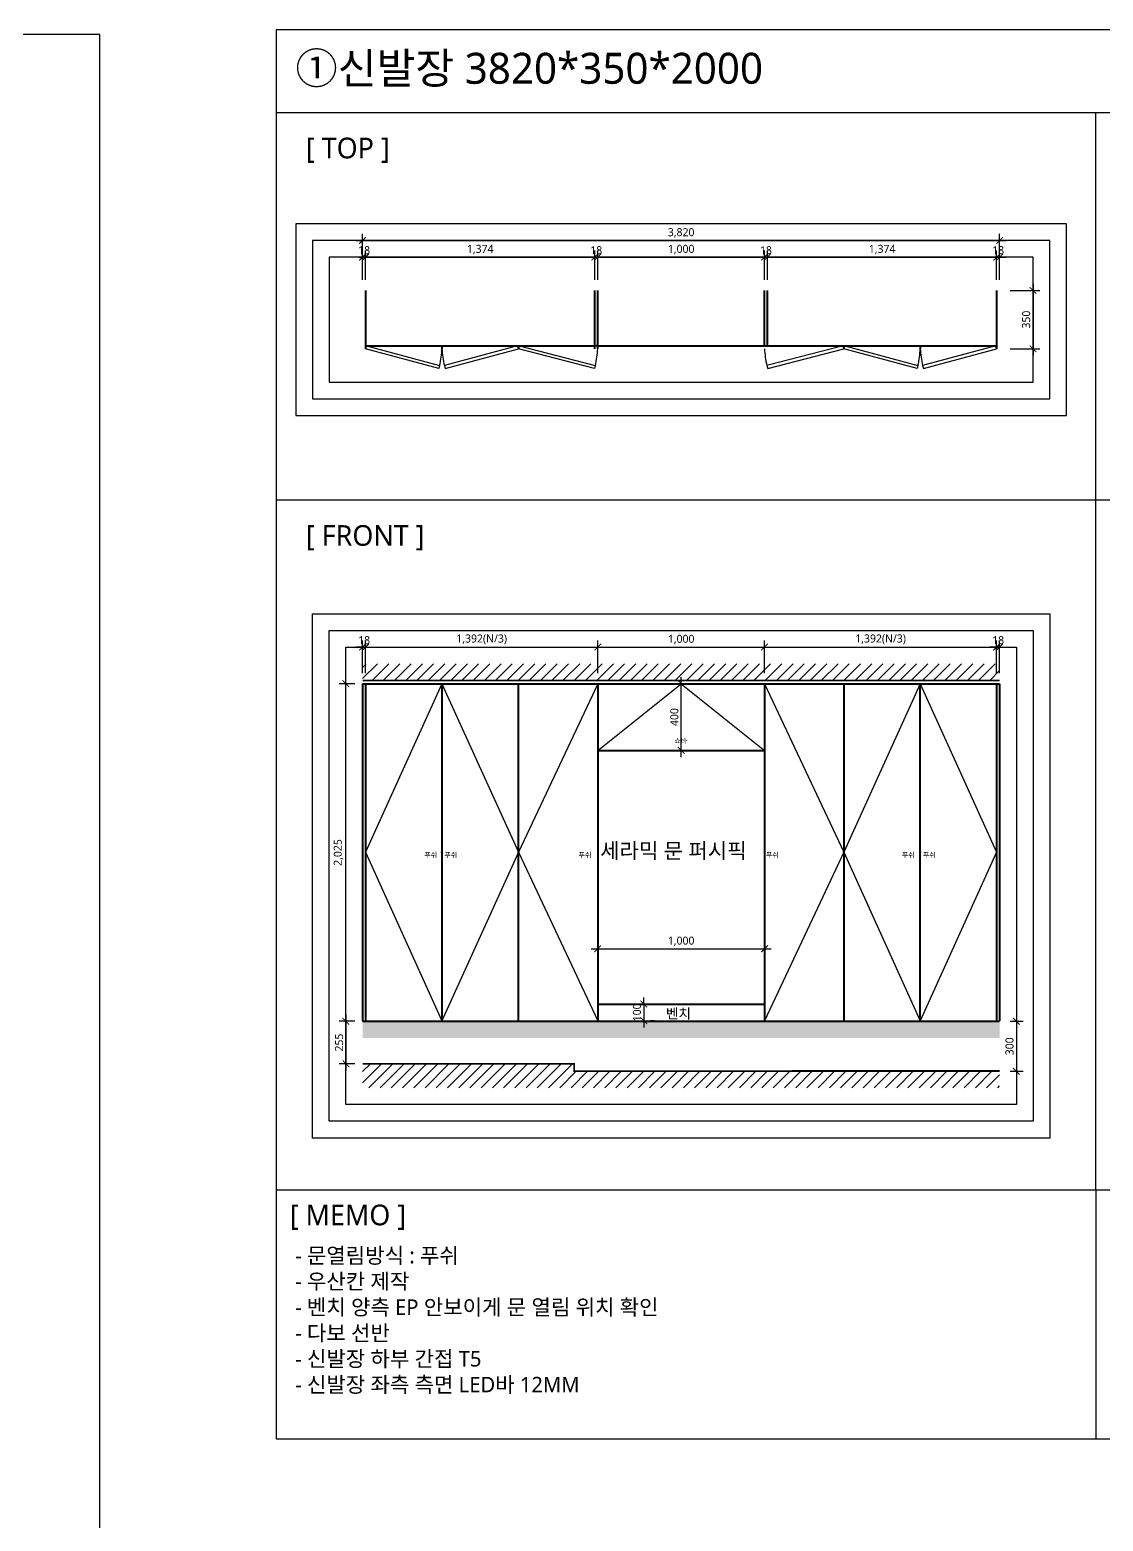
# Model space of a CAD drawing. Header units: millimetres. Extents: x 512 to 764439, y -71 to 559481.
# Drawn here: x 488691 to 495127, y 214825 to 223770 of the extents above; entities that cross this region are included whole.
import ezdxf
from ezdxf.enums import TextEntityAlignment as Align

# ---------------------------------------------------------------- set-up
doc = ezdxf.new("R2010")
doc.units = ezdxf.units.MM
doc.header["$LTSCALE"] = 50
doc.linetypes.add('CENTER', pattern=[50.8, 31.75, -6.35, 6.35, -6.35])
doc.linetypes.add('DASHDOT', pattern=[1, 0.5, -0.25, 0, -0.25])
for name, color, linetype in [('#CENTER', 1, 'CENTER'), ('#FUR_제작', 6, 'Continuous'), ('#HATCH', 252, 'Continuous'), ('#TEXT', 7, 'Continuous'), ('#건축벽체_CON', 2, 'Continuous'), ('#조명', 40, 'Continuous'), ('_R_F_WIN', 4, 'Continuous')]:
    doc.layers.add(name, color=color, linetype=linetype)
doc.layers.add('#Fur', color=6, linetype='Continuous', lineweight=40)
doc.styles.add('CJ-TEXT', font='malgun.ttf')
doc.styles.add('돋움체1', font='DotumChe.ttf')
doc.styles.add('맑은 고딕', font='malgun.ttf')
doc.styles.add('맑은고딕', font='malgun.ttf')
doc.dimstyles.new('DIM-120', dxfattribs={"dimscale": 120, "dimtxt": 0.6, "dimasz": 0.8, "dimexe": 0.8, "dimexo": 0.8, "dimgap": 0.2, "dimtad": 1, "dimdec": 0, "dimlunit": 6, "dimtxsty": '맑은고딕', "dimblk": 'ARCHTICK', "dimcen": 1, "dimdle": 0.8, "dimclrd": 5, "dimclre": 5, "dimclrt": 4, "dimadec": 0, "dimazin": 0, "dimtfac": 1, "dimtdec": 0, "dimtix": 1, "dimtmove": 2, "dimatfit": 3, "dimldrblk": 'ARCHTICK', "dimfxl": 1, "dimtolj": 1, "dimtzin": 0, "dimarcsym": 0})

# ---------------------------------------------------------------- blocks, each defined once
blk = doc.blocks.new('1204design form 23ver')
blk.add_lwpolyline([(67187.2, -12478.7), (100787.2, -12478.7), (100787.2, 11281.3), (67187.2, 11281.3)], close=True)
blk = doc.blocks.new('_ArchTick')
at = {"color": 0, "linetype": 'ByBlock', "const_width": 0.15}
blk.add_lwpolyline([(-0.5, -0.5), (0.5, 0.5)], dxfattribs=at)
blk = doc.blocks.new('*D248')
at = {"color": 5, "lineweight": -2, "transparency": 16777216}
for p, q in [((492372.8, 217926.6), (492372.8, 217966.6)), ((492372.8, 217926.6), (492372.8, 217826.8)), ((492436.8, 217926.6), (492412.8, 217926.6)), ((492372.8, 217826.8), (492372.8, 217786.8)), ((492436.8, 217826.8), (492412.8, 217826.8))]:
    blk.add_line(p, q, dxfattribs=at)
at = {"layer": 'Defpoints', "color": 0, "transparency": 16777216}
for p in [(492372.8, 217926.6), (492372.8, 217826.8), (492372.8, 217826.8)]:
    blk.add_point(p, dxfattribs=at)
at = {"color": 5, "lineweight": -2, "transparency": 16777216, "xscale": 40, "yscale": 40, "zscale": 40}
for p, rotation in [((492372.8, 217926.6), 270), ((492372.8, 217826.8), 90)]:
    blk.add_blockref('_ArchTick', p, dxfattribs=dict(at, rotation=rotation))
at = {"color": 4, "transparency": 16777216, "insert": (492331.8, 217876.7), "char_height": 48, "attachment_point": 5, "rotation": 90, "style": '맑은고딕'}
blk.add_mtext('\\A1;100', dxfattribs=at)
blk = doc.blocks.new('*D716')
at = {"color": 5, "lineweight": -2, "transparency": 16777216}
for p, q in [((492596.7, 219408.1), (492596.7, 219888.1)), ((492660.7, 219848.1), (492636.7, 219848.1)), ((492660.7, 219448.1), (492636.7, 219448.1))]:
    blk.add_line(p, q, dxfattribs=at)
at = {"layer": 'Defpoints', "color": 0, "transparency": 16777216}
for p in [(492596.7, 219848.1), (492596.7, 219848.1), (492596.7, 219448.1)]:
    blk.add_point(p, dxfattribs=at)
at = {"color": 5, "lineweight": -2, "transparency": 16777216, "xscale": 40, "yscale": 40, "zscale": 40}
for p, rotation in [((492596.7, 219848.1), 90), ((492596.7, 219448.1), 270)]:
    blk.add_blockref('_ArchTick', p, dxfattribs=dict(at, rotation=rotation))
at = {"color": 4, "transparency": 16777216, "insert": (492555.9, 219648.1), "char_height": 48, "attachment_point": 5, "rotation": 90, "style": '맑은고딕'}
blk.add_mtext('\\A1;400', dxfattribs=at)
blk = doc.blocks.new('*D717')
at = {"color": 5, "lineweight": -2, "transparency": 16777216}
for p, q in [((492096.7, 217990.6), (492096.7, 218297.9)), ((493096.7, 217990.6), (493096.7, 218297.9)), ((492056.7, 218257.9), (493136.7, 218257.9))]:
    blk.add_line(p, q, dxfattribs=at)
at = {"layer": 'Defpoints', "color": 0, "transparency": 16777216}
for p in [(493096.7, 218257.9), (492096.7, 217926.6), (493096.7, 217926.6)]:
    blk.add_point(p, dxfattribs=at)
at = {"color": 5, "lineweight": -2, "transparency": 16777216, "xscale": 40, "yscale": 40, "zscale": 40, "rotation": 180}
blk.add_blockref('_ArchTick', (492096.7, 218257.9), dxfattribs=at)
at = {"color": 5, "lineweight": -2, "transparency": 16777216, "xscale": 40, "yscale": 40, "zscale": 40}
blk.add_blockref('_ArchTick', (493096.7, 218257.9), dxfattribs=at)
at = {"color": 4, "transparency": 16777216, "insert": (492596.7, 218302.9), "char_height": 48, "attachment_point": 5, "style": '맑은고딕'}
blk.add_mtext('\\A1;1,000', dxfattribs=at)
blk = doc.blocks.new('*D718')
at = {"color": 5, "lineweight": -2, "transparency": 16777216}
for p, q in [((490686.7, 220068.1), (490646.7, 220068.1)), ((490686.7, 219912.1), (490686.7, 220108.1)), ((490686.7, 220068.1), (490704.7, 220068.1)), ((490704.7, 219912.1), (490704.7, 220108.1)), ((490704.7, 220068.1), (490744.7, 220068.1))]:
    blk.add_line(p, q, dxfattribs=at)
at = {"layer": 'Defpoints', "color": 0, "transparency": 16777216}
for p in [(490704.7, 220068.1), (490686.7, 219848.1), (490704.7, 219848.1)]:
    blk.add_point(p, dxfattribs=at)
at = {"color": 5, "lineweight": -2, "transparency": 16777216, "xscale": 40, "yscale": 40, "zscale": 40}
blk.add_blockref('_ArchTick', (490686.7, 220068.1), dxfattribs=at)
at = {"color": 5, "lineweight": -2, "transparency": 16777216, "xscale": 40, "yscale": 40, "zscale": 40, "rotation": 180}
blk.add_blockref('_ArchTick', (490704.7, 220068.1), dxfattribs=at)
at = {"color": 4, "transparency": 16777216, "insert": (490695.7, 220109.1), "char_height": 48, "attachment_point": 5, "style": '맑은고딕'}
blk.add_mtext('\\A1;18', dxfattribs=at)
blk = doc.blocks.new('*D719')
at = {"color": 5, "lineweight": -2, "transparency": 16777216}
for p, q in [((490664.7, 220068.1), (492136.7, 220068.1)), ((490704.7, 219912.1), (490704.7, 220108.1)), ((492096.7, 219912.1), (492096.7, 220108.1))]:
    blk.add_line(p, q, dxfattribs=at)
at = {"layer": 'Defpoints', "color": 0, "transparency": 16777216}
for p in [(492096.7, 220068.1), (490704.7, 219848.1), (492096.7, 219848.1)]:
    blk.add_point(p, dxfattribs=at)
at = {"color": 5, "lineweight": -2, "transparency": 16777216, "xscale": 40, "yscale": 40, "zscale": 40, "rotation": 180}
blk.add_blockref('_ArchTick', (490704.7, 220068.1), dxfattribs=at)
at = {"color": 5, "lineweight": -2, "transparency": 16777216, "xscale": 40, "yscale": 40, "zscale": 40}
blk.add_blockref('_ArchTick', (492096.7, 220068.1), dxfattribs=at)
at = {"color": 4, "transparency": 16777216, "insert": (491400.7, 220114.1), "char_height": 48, "width": 150.457, "attachment_point": 5, "style": '맑은고딕'}
blk.add_mtext('\\A1;1,392(N/3)', dxfattribs=at)
blk = doc.blocks.new('*D720')
at = {"color": 5, "lineweight": -2, "transparency": 16777216}
for p, q in [((492056.7, 220068.1), (493136.7, 220068.1)), ((492096.7, 219912.1), (492096.7, 220108.1)), ((493096.7, 219912.1), (493096.7, 220108.1))]:
    blk.add_line(p, q, dxfattribs=at)
at = {"layer": 'Defpoints', "color": 0, "transparency": 16777216}
for p in [(493096.7, 220068.1), (492096.7, 219848.1), (493096.7, 219848.1)]:
    blk.add_point(p, dxfattribs=at)
at = {"color": 5, "lineweight": -2, "transparency": 16777216, "xscale": 40, "yscale": 40, "zscale": 40, "rotation": 180}
blk.add_blockref('_ArchTick', (492096.7, 220068.1), dxfattribs=at)
at = {"color": 5, "lineweight": -2, "transparency": 16777216, "xscale": 40, "yscale": 40, "zscale": 40}
blk.add_blockref('_ArchTick', (493096.7, 220068.1), dxfattribs=at)
at = {"color": 4, "transparency": 16777216, "insert": (492596.7, 220113.1), "char_height": 48, "attachment_point": 5, "style": '맑은고딕'}
blk.add_mtext('\\A1;1,000', dxfattribs=at)
blk = doc.blocks.new('*D721')
at = {"color": 5, "lineweight": -2, "transparency": 16777216}
for p, q in [((493056.7, 220068.1), (494528.7, 220068.1)), ((493096.7, 219912.1), (493096.7, 220108.1)), ((494488.7, 219912.1), (494488.7, 220108.1))]:
    blk.add_line(p, q, dxfattribs=at)
at = {"layer": 'Defpoints', "color": 0, "transparency": 16777216}
for p in [(494488.7, 220068.1), (493096.7, 219848.1), (494488.7, 219848.1)]:
    blk.add_point(p, dxfattribs=at)
at = {"color": 5, "lineweight": -2, "transparency": 16777216, "xscale": 40, "yscale": 40, "zscale": 40, "rotation": 180}
blk.add_blockref('_ArchTick', (493096.7, 220068.1), dxfattribs=at)
at = {"color": 5, "lineweight": -2, "transparency": 16777216, "xscale": 40, "yscale": 40, "zscale": 40}
blk.add_blockref('_ArchTick', (494488.7, 220068.1), dxfattribs=at)
at = {"color": 4, "transparency": 16777216, "insert": (493792.7, 220114.1), "char_height": 48, "width": 150.457, "attachment_point": 5, "style": '맑은고딕'}
blk.add_mtext('\\A1;1,392(N/3)', dxfattribs=at)
blk = doc.blocks.new('*D722')
at = {"color": 5, "lineweight": -2, "transparency": 16777216}
for p, q in [((494488.7, 220068.1), (494448.7, 220068.1)), ((494488.7, 219912.1), (494488.7, 220108.1)), ((494506.7, 220068.1), (494488.7, 220068.1)), ((494506.7, 219912.1), (494506.7, 220108.1)), ((494506.7, 220068.1), (494546.7, 220068.1))]:
    blk.add_line(p, q, dxfattribs=at)
at = {"layer": 'Defpoints', "color": 0, "transparency": 16777216}
for p in [(494488.7, 220068.1), (494488.7, 219848.1), (494506.7, 219848.1)]:
    blk.add_point(p, dxfattribs=at)
at = {"color": 5, "lineweight": -2, "transparency": 16777216, "xscale": 40, "yscale": 40, "zscale": 40}
blk.add_blockref('_ArchTick', (494488.7, 220068.1), dxfattribs=at)
at = {"color": 5, "lineweight": -2, "transparency": 16777216, "xscale": 40, "yscale": 40, "zscale": 40, "rotation": 180}
blk.add_blockref('_ArchTick', (494506.7, 220068.1), dxfattribs=at)
at = {"color": 4, "transparency": 16777216, "insert": (494497.7, 220109.1), "char_height": 48, "attachment_point": 5, "style": '맑은고딕'}
blk.add_mtext('\\A1;18', dxfattribs=at)
blk = doc.blocks.new('*D249')
at = {"color": 5, "lineweight": -2, "transparency": 16777216}
for p, q in [((494570.7, 217823.1), (494646.7, 217823.1)), ((494606.7, 217863.1), (494606.7, 217483.1)), ((494570.7, 217523.1), (494646.7, 217523.1))]:
    blk.add_line(p, q, dxfattribs=at)
at = {"layer": 'Defpoints', "color": 0, "transparency": 16777216}
for p in [(494506.7, 217823.1), (494506.7, 217523.1), (494606.7, 217523.1)]:
    blk.add_point(p, dxfattribs=at)
at = {"color": 5, "lineweight": -2, "transparency": 16777216, "xscale": 40, "yscale": 40, "zscale": 40}
for p, rotation in [((494606.7, 217823.1), 90), ((494606.7, 217523.1), 270)]:
    blk.add_blockref('_ArchTick', p, dxfattribs=dict(at, rotation=rotation))
at = {"color": 4, "transparency": 16777216, "insert": (494565.9, 217673.1), "char_height": 48, "attachment_point": 5, "rotation": 90, "style": '맑은고딕'}
blk.add_mtext('\\A1;300', dxfattribs=at)
blk = doc.blocks.new('*D723')
at = {"color": 5, "lineweight": -2, "transparency": 16777216}
for p, q in [((490640.7, 217823.1), (490546.7, 217823.1)), ((490586.7, 217863.1), (490586.7, 217528.1)), ((490640.7, 217568.1), (490546.7, 217568.1))]:
    blk.add_line(p, q, dxfattribs=at)
at = {"layer": 'Defpoints', "color": 0, "transparency": 16777216}
for p in [(490704.7, 217823.1), (490586.7, 217568.1), (490704.7, 217568.1)]:
    blk.add_point(p, dxfattribs=at)
at = {"color": 5, "lineweight": -2, "transparency": 16777216, "xscale": 40, "yscale": 40, "zscale": 40}
for p, rotation in [((490586.7, 217823.1), 90), ((490586.7, 217568.1), 270)]:
    blk.add_blockref('_ArchTick', p, dxfattribs=dict(at, rotation=rotation))
at = {"color": 4, "transparency": 16777216, "insert": (490545.9, 217695.6), "char_height": 48, "attachment_point": 5, "rotation": 90, "style": '맑은고딕'}
blk.add_mtext('\\A1;255', dxfattribs=at)
blk = doc.blocks.new('*D250')
at = {"color": 5, "lineweight": -2, "transparency": 16777216}
for p, q in [((490586.7, 217783.1), (490586.7, 219888.1)), ((490640.7, 219848.1), (490546.7, 219848.1)), ((490640.7, 217823.1), (490546.7, 217823.1))]:
    blk.add_line(p, q, dxfattribs=at)
at = {"layer": 'Defpoints', "color": 0, "transparency": 16777216}
for p in [(490586.7, 219848.1), (490704.7, 219848.1), (490704.7, 217823.1)]:
    blk.add_point(p, dxfattribs=at)
at = {"color": 5, "lineweight": -2, "transparency": 16777216, "xscale": 40, "yscale": 40, "zscale": 40}
for p, rotation in [((490586.7, 219848.1), 90), ((490586.7, 217823.1), 270)]:
    blk.add_blockref('_ArchTick', p, dxfattribs=dict(at, rotation=rotation))
at = {"color": 4, "transparency": 16777216, "insert": (490541.9, 218835.6), "char_height": 48, "attachment_point": 5, "rotation": 90, "style": '맑은고딕'}
blk.add_mtext('\\A1;2,025', dxfattribs=at)
blk = doc.blocks.new('*D257')
at = {"color": 5, "lineweight": -2, "transparency": 16777216}
for p, q in [((490686.7, 222407.1), (490646.7, 222407.1)), ((490686.7, 222371.1), (490686.7, 222447.1)), ((490686.7, 222407.1), (490704.7, 222407.1)), ((490704.7, 222371.1), (490704.7, 222447.1)), ((490704.7, 222407.1), (490744.7, 222407.1))]:
    blk.add_line(p, q, dxfattribs=at)
at = {"layer": 'Defpoints', "color": 0, "transparency": 16777216}
for p in [(490704.7, 222407.1), (490686.7, 222307.1), (490704.7, 222307.1)]:
    blk.add_point(p, dxfattribs=at)
at = {"color": 5, "lineweight": -2, "transparency": 16777216, "xscale": 40, "yscale": 40, "zscale": 40}
blk.add_blockref('_ArchTick', (490686.7, 222407.1), dxfattribs=at)
at = {"color": 5, "lineweight": -2, "transparency": 16777216, "xscale": 40, "yscale": 40, "zscale": 40, "rotation": 180}
blk.add_blockref('_ArchTick', (490704.7, 222407.1), dxfattribs=at)
at = {"color": 4, "transparency": 16777216, "insert": (490695.7, 222448.1), "char_height": 48, "attachment_point": 5, "style": '맑은고딕'}
blk.add_mtext('\\A1;18', dxfattribs=at)
blk = doc.blocks.new('*D258')
at = {"color": 5, "lineweight": -2, "transparency": 16777216}
for p, q in [((490664.7, 222407.1), (492118.7, 222407.1)), ((490704.7, 222271.1), (490704.7, 222447.1)), ((492078.7, 222271.1), (492078.7, 222447.1))]:
    blk.add_line(p, q, dxfattribs=at)
at = {"layer": 'Defpoints', "color": 0, "transparency": 16777216}
for p in [(492078.7, 222407.1), (490704.7, 222207.1), (492078.7, 222207.1)]:
    blk.add_point(p, dxfattribs=at)
at = {"color": 5, "lineweight": -2, "transparency": 16777216, "xscale": 40, "yscale": 40, "zscale": 40, "rotation": 180}
blk.add_blockref('_ArchTick', (490704.7, 222407.1), dxfattribs=at)
at = {"color": 5, "lineweight": -2, "transparency": 16777216, "xscale": 40, "yscale": 40, "zscale": 40}
blk.add_blockref('_ArchTick', (492078.7, 222407.1), dxfattribs=at)
at = {"color": 4, "transparency": 16777216, "insert": (491391.7, 222452.1), "char_height": 48, "attachment_point": 5, "style": '맑은고딕'}
blk.add_mtext('\\A1;1,374', dxfattribs=at)
blk = doc.blocks.new('*D259')
at = {"color": 5, "lineweight": -2, "transparency": 16777216}
for p, q in [((492078.7, 222407.1), (492038.7, 222407.1)), ((492078.7, 222271.1), (492078.7, 222447.1)), ((492078.7, 222407.1), (492096.7, 222407.1)), ((492096.7, 222271.1), (492096.7, 222447.1)), ((492096.7, 222407.1), (492136.7, 222407.1))]:
    blk.add_line(p, q, dxfattribs=at)
at = {"layer": 'Defpoints', "color": 0, "transparency": 16777216}
for p in [(492096.7, 222407.1), (492078.7, 222207.1), (492096.7, 222207.1)]:
    blk.add_point(p, dxfattribs=at)
at = {"color": 5, "lineweight": -2, "transparency": 16777216, "xscale": 40, "yscale": 40, "zscale": 40}
blk.add_blockref('_ArchTick', (492078.7, 222407.1), dxfattribs=at)
at = {"color": 5, "lineweight": -2, "transparency": 16777216, "xscale": 40, "yscale": 40, "zscale": 40, "rotation": 180}
blk.add_blockref('_ArchTick', (492096.7, 222407.1), dxfattribs=at)
at = {"color": 4, "transparency": 16777216, "insert": (492087.7, 222448.1), "char_height": 48, "attachment_point": 5, "style": '맑은고딕'}
blk.add_mtext('\\A1;18', dxfattribs=at)
blk = doc.blocks.new('*D260')
at = {"color": 5, "lineweight": -2, "transparency": 16777216}
for p, q in [((492056.7, 222407.1), (493136.7, 222407.1)), ((492096.7, 222271.1), (492096.7, 222447.1)), ((493096.7, 222271.1), (493096.7, 222447.1))]:
    blk.add_line(p, q, dxfattribs=at)
at = {"layer": 'Defpoints', "color": 0, "transparency": 16777216}
for p in [(493096.7, 222407.1), (492096.7, 222207.1), (493096.7, 222207.1)]:
    blk.add_point(p, dxfattribs=at)
at = {"color": 5, "lineweight": -2, "transparency": 16777216, "xscale": 40, "yscale": 40, "zscale": 40, "rotation": 180}
blk.add_blockref('_ArchTick', (492096.7, 222407.1), dxfattribs=at)
at = {"color": 5, "lineweight": -2, "transparency": 16777216, "xscale": 40, "yscale": 40, "zscale": 40}
blk.add_blockref('_ArchTick', (493096.7, 222407.1), dxfattribs=at)
at = {"color": 4, "transparency": 16777216, "insert": (492596.7, 222452.1), "char_height": 48, "attachment_point": 5, "style": '맑은고딕'}
blk.add_mtext('\\A1;1,000', dxfattribs=at)
blk = doc.blocks.new('*D261')
at = {"color": 5, "lineweight": -2, "transparency": 16777216}
for p, q in [((493096.7, 222407.1), (493056.7, 222407.1)), ((493096.7, 222271.1), (493096.7, 222447.1)), ((493096.7, 222407.1), (493114.7, 222407.1)), ((493114.7, 222271.1), (493114.7, 222447.1)), ((493114.7, 222407.1), (493154.7, 222407.1))]:
    blk.add_line(p, q, dxfattribs=at)
at = {"layer": 'Defpoints', "color": 0, "transparency": 16777216}
for p in [(493114.7, 222407.1), (493096.7, 222207.1), (493114.7, 222207.1)]:
    blk.add_point(p, dxfattribs=at)
at = {"color": 5, "lineweight": -2, "transparency": 16777216, "xscale": 40, "yscale": 40, "zscale": 40}
blk.add_blockref('_ArchTick', (493096.7, 222407.1), dxfattribs=at)
at = {"color": 5, "lineweight": -2, "transparency": 16777216, "xscale": 40, "yscale": 40, "zscale": 40, "rotation": 180}
blk.add_blockref('_ArchTick', (493114.7, 222407.1), dxfattribs=at)
at = {"color": 4, "transparency": 16777216, "insert": (493105.7, 222448.1), "char_height": 48, "attachment_point": 5, "style": '맑은고딕'}
blk.add_mtext('\\A1;18', dxfattribs=at)
blk = doc.blocks.new('*D262')
at = {"color": 5, "lineweight": -2, "transparency": 16777216}
for p, q in [((493074.7, 222407.1), (494528.7, 222407.1)), ((493114.7, 222271.1), (493114.7, 222447.1)), ((494488.7, 222271.1), (494488.7, 222447.1))]:
    blk.add_line(p, q, dxfattribs=at)
at = {"layer": 'Defpoints', "color": 0, "transparency": 16777216}
for p in [(494488.7, 222407.1), (493114.7, 222207.1), (494488.7, 222207.1)]:
    blk.add_point(p, dxfattribs=at)
at = {"color": 5, "lineweight": -2, "transparency": 16777216, "xscale": 40, "yscale": 40, "zscale": 40, "rotation": 180}
blk.add_blockref('_ArchTick', (493114.7, 222407.1), dxfattribs=at)
at = {"color": 5, "lineweight": -2, "transparency": 16777216, "xscale": 40, "yscale": 40, "zscale": 40}
blk.add_blockref('_ArchTick', (494488.7, 222407.1), dxfattribs=at)
at = {"color": 4, "transparency": 16777216, "insert": (493801.7, 222452.1), "char_height": 48, "attachment_point": 5, "style": '맑은고딕'}
blk.add_mtext('\\A1;1,374', dxfattribs=at)
blk = doc.blocks.new('*D263')
at = {"color": 5, "lineweight": -2, "transparency": 16777216}
for p, q in [((494488.7, 222407.1), (494448.7, 222407.1)), ((494488.7, 222271.1), (494488.7, 222447.1)), ((494488.7, 222407.1), (494506.7, 222407.1)), ((494506.7, 222271.1), (494506.7, 222447.1)), ((494506.7, 222407.1), (494546.7, 222407.1))]:
    blk.add_line(p, q, dxfattribs=at)
at = {"layer": 'Defpoints', "color": 0, "transparency": 16777216}
for p in [(494506.7, 222407.1), (494488.7, 222207.1), (494506.7, 222207.1)]:
    blk.add_point(p, dxfattribs=at)
at = {"color": 5, "lineweight": -2, "transparency": 16777216, "xscale": 40, "yscale": 40, "zscale": 40}
blk.add_blockref('_ArchTick', (494488.7, 222407.1), dxfattribs=at)
at = {"color": 5, "lineweight": -2, "transparency": 16777216, "xscale": 40, "yscale": 40, "zscale": 40, "rotation": 180}
blk.add_blockref('_ArchTick', (494506.7, 222407.1), dxfattribs=at)
at = {"color": 4, "transparency": 16777216, "insert": (494497.7, 222448.1), "char_height": 48, "attachment_point": 5, "style": '맑은고딕'}
blk.add_mtext('\\A1;18', dxfattribs=at)
blk = doc.blocks.new('*D264')
at = {"color": 5, "lineweight": -2, "transparency": 16777216}
for p, q in [((490646.7, 222507.1), (494546.7, 222507.1)), ((490686.7, 222271.1), (490686.7, 222547.1)), ((494506.7, 222271.1), (494506.7, 222547.1))]:
    blk.add_line(p, q, dxfattribs=at)
at = {"layer": 'Defpoints', "color": 0, "transparency": 16777216}
for p in [(494506.7, 222507.1), (490686.7, 222207.1), (494506.7, 222207.1)]:
    blk.add_point(p, dxfattribs=at)
at = {"color": 5, "lineweight": -2, "transparency": 16777216, "xscale": 40, "yscale": 40, "zscale": 40, "rotation": 180}
blk.add_blockref('_ArchTick', (490686.7, 222507.1), dxfattribs=at)
at = {"color": 5, "lineweight": -2, "transparency": 16777216, "xscale": 40, "yscale": 40, "zscale": 40}
blk.add_blockref('_ArchTick', (494506.7, 222507.1), dxfattribs=at)
at = {"color": 4, "transparency": 16777216, "insert": (492596.7, 222552), "char_height": 48, "attachment_point": 5, "style": '맑은고딕'}
blk.add_mtext('\\A1;3,820', dxfattribs=at)
blk = doc.blocks.new('*D756')
at = {"color": 5, "lineweight": -2, "transparency": 16777216}
for p, q in [((494570.7, 222207.1), (494746.7, 222207.1)), ((494706.7, 222247.1), (494706.7, 221817.1)), ((494570.7, 221857.1), (494746.7, 221857.1))]:
    blk.add_line(p, q, dxfattribs=at)
at = {"layer": 'Defpoints', "color": 0, "transparency": 16777216}
for p in [(494506.7, 222207.1), (494506.7, 221857.1), (494706.7, 221857.1)]:
    blk.add_point(p, dxfattribs=at)
at = {"color": 5, "lineweight": -2, "transparency": 16777216, "xscale": 40, "yscale": 40, "zscale": 40}
for p, rotation in [((494706.7, 222207.1), 90), ((494706.7, 221857.1), 270)]:
    blk.add_blockref('_ArchTick', p, dxfattribs=dict(at, rotation=rotation))
at = {"color": 4, "transparency": 16777216, "insert": (494665.9, 222032.1), "char_height": 48, "attachment_point": 5, "rotation": 90, "style": '맑은고딕'}
blk.add_mtext('\\A1;350', dxfattribs=at)

msp = doc.modelspace()

# ---------------------------------------------------------------- hatches: boundary and pattern name
at = {"layer": '#HATCH'}
h = msp.add_hatch(dxfattribs=at)
h.set_pattern_fill('ANSI31', color=252, scale=15)
h.set_pattern_definition([(45, (174175.643, 201669.455), (-33.6759605, 33.6759605), [])])
h.paths.add_polyline_path([(494506.71537156, 219868.1236097), (494506.71537156, 219968.1236097), (490686.71537156, 219968.1236097), (490686.71537156, 219868.1236097)])
h.paths.add_polyline_path([(490686.71537156, 217568.1236097), (490686.71537156, 217424.27540598), (494506.71537156, 217424.27540598), (494506.71537156, 217523.1236097), (491954.53486563, 217523.1236097), (491954.53486563, 217568.1236097)])
at = {"layer": '#조명', "transparency": 33554559}
h = msp.add_hatch(color=31, dxfattribs=at)
h.dxf.hatch_style = 1
h.set_gradient(color1=(254, 204, 102), rotation=270)
h.paths.add_polyline_path([(494506.71537156, 217823.1236097), (490686.71537156, 217823.1236097), (490686.71537156, 217723.1236097), (494506.71537156, 217723.1236097)])

# ---------------------------------------------------------------- linework, layer by layer
at = {"layer": '#CENTER', "linetype": 'DASHDOT', "ltscale": 50}
for p, q in [((491162.71537156, 219848.1236097), (490704.71537156, 218837.46787982)), ((491162.71537156, 219848.1236097), (491620.71537156, 218837.46787982)), ((492096.71537156, 219848.1236097), (491620.71537156, 218837.46787982)), ((492096.71537156, 219448.1236097), (492596.71537156, 219848.1236097)), ((492596.71537156, 219848.1236097), (493096.71537156, 219448.1236097)), ((493096.71537156, 219848.1236097), (493572.71537156, 218837.46787982)), ((494030.71537156, 219848.1236097), (493572.71537156, 218837.46787982)), ((494030.71537156, 219848.1236097), (494488.71537156, 218837.46787982)), ((490704.71537156, 218837.46787982), (491162.71537156, 217826.81214995)), ((491620.71537156, 218837.46787982), (491162.71537156, 217826.81214995)), ((491620.71537156, 218837.46787982), (492096.71537156, 217826.81214995)), ((493572.71537156, 218837.46787982), (493096.71537156, 217826.81214995)), ((493572.71537156, 218837.46787982), (494030.71537156, 217826.81214995)), ((494488.71537156, 218837.46787982), (494030.71537156, 217826.81214995))]:
    msp.add_line(p, q, dxfattribs=at)
at = {"layer": '#Fur', "ltscale": 2}
for p, q in [((490704.71537156, 222207.14674475), (490704.71537156, 221857.14674475)), ((492078.71537156, 221857.14674475), (492078.71537156, 222207.14674475)), ((492096.71537156, 221857.14674475), (492096.71537156, 222207.14674475)), ((493096.71537156, 221875.14674475), (493096.71537156, 222207.14674475)), ((493114.71537156, 221875.14674475), (493114.71537156, 222207.14674475)), ((494488.71537156, 222207.14674475), (494488.71537156, 221857.14674475)), ((490704.61305449, 221875.14674475), (492078.71537156, 221875.14674475)), ((491162.71537156, 221875.14674475), (491162.71537156, 221857.14674475)), ((491620.71537156, 221875.14674475), (491620.71537156, 221857.14674475)), ((492096.71537156, 221875.14674475), (492078.71537156, 221875.14674475)), ((492096.71537156, 221875.14674475), (493096.71537156, 221875.14674475)), ((493096.71537156, 221875.14674475), (493114.71537156, 221875.14674475)), ((493114.71537156, 221875.14674475), (494488.71537156, 221875.14674475)), ((493572.71537156, 221875.14674475), (493572.71537156, 221857.14674475)), ((494030.71537156, 221875.14674475), (494030.71537156, 221857.14674475)), ((490686.71537156, 219848.1236097), (494506.71537156, 219848.1236097)), ((490686.71537156, 219848.1236097), (490686.71537156, 217823.1236097)), ((490704.71537156, 219848.1236097), (490704.71537156, 217823.1236097)), ((491162.71537156, 219848.1236097), (491162.71537156, 217823.1236097)), ((491620.71537156, 217823.1236097), (491620.71537156, 219848.1236097)), ((492096.71537156, 219848.1236097), (492096.71537156, 217822.18664476)), ((493096.71537156, 219848.1236097), (493096.71537156, 217823.1236097)), ((493572.71537156, 219848.1236097), (493572.71537156, 217823.1236097)), ((494030.71537156, 217823.1236097), (494030.71537156, 219848.1236097)), ((494488.71537156, 219848.1236097), (494488.71537156, 217823.1236097)), ((494506.71537156, 219848.1236097), (494506.71537156, 217826.81214995)), ((492096.71537156, 219448.1236097), (493096.71537156, 219448.1236097)), ((492096.71537156, 217926.57380881), (493096.71537156, 217926.57380881)), ((490686.71537156, 217823.1236097), (494506.71537156, 217823.1236097)), ((491620.71537156, 217826.81214995), (491620.71537156, 217826.81214995))]:
    msp.add_line(p, q, dxfattribs=at)
at = {"layer": '#Fur', "ltscale": 2, "const_width": 0.000000000116}
msp.add_lwpolyline([(494506.71537156, 221857.14674475), (494506.71537156, 222207.14674475), (490686.71537156, 222207.14674475), (490686.71537156, 221857.14674475)], close=True, dxfattribs=at)
at = {"layer": '#Fur'}
for p in [(491162.71537156, 218837.46787982), (491620.71537156, 218837.46787982), (493572.71537156, 218837.46787982), (494030.71537156, 218837.46787982)]:
    msp.add_point(p, dxfattribs=at)
at = {"layer": '#FUR_제작', "color": 252}
for points in [[(490709.37411437, 221874.53340963), (491148.54839006, 221756.85701712), (491143.88964724, 221739.47035225), (490704.71537156, 221857.14674475)], [(491616.05662875, 221874.53340963), (491176.88235306, 221756.85701712), (491181.54109587, 221739.47035225), (491620.71537156, 221857.14674475)], [(491625.37411437, 221874.53340963), (492082.20424056, 221756.85701712), (492077.54549775, 221739.47035225), (491620.71537156, 221857.14674475)], [(493568.05662873, 221874.53340962), (493111.19966608, 221756.85701712), (493115.85840889, 221739.47035224), (493572.71537155, 221857.14674475)], [(493577.37411437, 221874.53340963), (494016.54839006, 221756.85701712), (494011.88964724, 221739.47035225), (493572.71537156, 221857.14674475)], [(494484.05662875, 221874.53340963), (494044.88235306, 221756.85701712), (494049.54109587, 221739.47035225), (494488.71537156, 221857.14674475)]]:
    msp.add_lwpolyline(points, close=True, dxfattribs=at)
for centre, radius, start, end in [((490630.08309921, 221881.24118782), 533.1769685, 346.5092300822, 357.4099027468), ((491695.34764392, 221881.24118783), 533.17696851, 182.5900972532, 193.4907699178), ((491564.08309921, 221881.24118782), 533.1769685, 346.5092300822, 357.4099027468), ((493629.34764392, 221881.24118783), 533.17696851, 182.5900972532, 193.4907699178), ((493498.08309921, 221881.24118782), 533.1769685, 346.5092300822, 357.4099027468), ((494563.34764392, 221881.24118783), 533.17696851, 182.5900972532, 193.4907699178)]:
    msp.add_arc(centre, radius, start, end, dxfattribs=at)
at = {"layer": '#건축벽체_CON'}
for q in [(491954.53486563, 217568.1236097), (494506.71537156, 217523.1236097)]:
    msp.add_line((491954.53486563, 217523.1236097), q, dxfattribs=at)
at = {"layer": '#건축벽체_CON', "const_width": 10}
for points in [[(494506.71537156, 219868.1236097), (490686.71537156, 219868.1236097)], [(494506.71537156, 217526.81214995), (491954.53486563, 217523.1236097), (491954.53486563, 217568.1236097), (490686.71537156, 217568.1236097)]]:
    msp.add_lwpolyline(points, dxfattribs=at)
for p, q in [((490168.68168017, 216812.14797378), (490168.68168017, 215318.72570609)), ((495083.89098283, 216812.14797378), (495083.89098283, 215318.72570609)), ((490168.68168017, 215318.72570609), (501998.87784462, 215318.72570609))]:
    msp.add_line(p, q)
for points in [[(490168.68168017, 223770.14603354), (490168.68168017, 216812.14797378), (501998.87784462, 216812.14797378), (501998.87784462, 223770.14603354)], [(495083.89098283, 216812.14797378), (495083.89098283, 223274.89626239)], [(490168.68168017, 220950.81494488), (501998.87784462, 220950.81494488)]]:
    msp.add_lwpolyline(points)
at = {"layer": '_R_F_WIN', "color": 7}
msp.add_lwpolyline([(501998.87784462, 223770.14603354), (490168.68168017, 223770.14603354), (490168.68168017, 223274.89626239), (501998.87784462, 223274.89626239)], dxfattribs=at)
at = {"layer": 'Defpoints', "color": 253, "true_color": 0x9898cc}
for points in [[(494906.71537156, 221457.14674475), (494906.71537156, 222607.14674475), (490286.71537156, 222607.14674475), (490286.71537156, 221457.14674475)], [(494806.71537156, 221557.14674475), (494806.71537156, 222507.14674475), (490386.71537156, 222507.14674475), (490386.71537156, 221557.14674475)], [(494706.71537156, 221657.14674475), (494706.71537156, 222407.14674475), (490486.71537156, 222407.14674475), (490486.71537156, 221657.14674475)], [(494806.71537156, 217123.1236097), (490386.71537156, 217123.1236097), (490386.71537156, 220268.1236097), (494806.71537156, 220268.1236097)], [(494706.71537156, 217223.1236097), (490486.71537156, 217223.1236097), (490486.71537156, 220168.1236097), (494706.71537156, 220168.1236097)], [(494606.71537156, 217323.1236097), (490586.71537156, 217323.1236097), (490586.71537156, 220068.1236097), (494606.71537156, 220068.1236097)]]:
    msp.add_lwpolyline(points, close=True, dxfattribs=at)

# ---------------------------------------------------------------- block references
msp.add_blockref('1204design form 23ver', (388324.58981634, 212460.84763758))

# ---------------------------------------------------------------- texts
at = {"layer": '#TEXT', "color": 252}
for s, height, style, p in [('쇼바', 30, '돋움체1', (492556.80098785, 219504.9125652)), ('푸쉬', 30, '돋움체1', (491056.75924732, 218820.48133106)), ('푸쉬', 30, '돋움체1', (491176.86882333, 218820.48133106)), ('푸쉬', 30, '돋움체1', (491981.46802328, 218820.48133106)), ('푸쉬', 30, '돋움체1', (493105.35729456, 218820.48133106)), ('푸쉬', 30, '돋움체1', (493920.22357404, 218820.48133106)), ('푸쉬', 30, '돋움체1', (494046.52390663, 218820.48133106)), ('벤치', 60, 'CJ-TEXT', (492505.32425154, 217869.19798561))]:
    msp.add_text(s, height=height, dxfattribs=dict(at, style=style)).set_placement(p, align=Align.MIDDLE_LEFT)
at = {"attachment_point": 1, "style": '맑은고딕'}
for s, heights, insert, char_height in [('세라믹 문 퍼시픽', [944.20321998], (492111.08002044, 218892.78865205), 92.859332091), ('- 문열림방식 : 푸쉬^J- 우산칸 제작\\P- 벤치 양측 EP 안보이게 문 열림 위치 확인^J- 다보 선반^J- 신발장 하부 간접 T5^J- 신발장 좌측 측면 LED바 12MM', [1226.3759856], (490282.3674998, 216464.45143371), 92.8593320912)]:
    msp.add_mtext_dynamic_manual_height_columns(s, width=3264.8350786126, gutter_width=15.47655535, heights=heights, dxfattribs=dict(at, insert=insert, char_height=char_height))
at = {"layer": '_R_F_WIN', "color": 7, "style": '맑은 고딕'}
for s, height, p in [('①신발장 3820*350*2000', 185.7186641824, (490283.82725196, 223446.69184752)), ('[ TOP ]', 123.812442788, (490346.38062031, 222999.34308201)), ('[ FRONT ]', 123.812442788, (490346.38062031, 220675.2617645)), ('[ MEMO ]', 123.812442788, (490249.66124028, 216599.52851815))]:
    msp.add_text(s, height=height, dxfattribs=at).set_placement(p)

# ---------------------------------------------------------------- dimensions: what is measured, and where the dimension line sits
for base, p1, p2, picture, middle in [((494506.71537156, 222507.14674475), (490686.71537156, 222207.14674475), (494506.71537156, 222207.14674475), '*D264', (492596.71537156, 222551.97283171)), ((490704.71537156, 222407.14674475), (490686.71537156, 222307.14674475), (490704.71537156, 222307.14674475), '*D257', (490695.71537156, 222448.07609258)), ((492078.71537156, 222407.14674475), (490704.71537156, 222207.14674475), (492078.71537156, 222207.14674475), '*D258', (491391.71537156, 222452.10326649)), ((492096.71537156, 222407.14674475), (492078.71537156, 222207.14674475), (492096.71537156, 222207.14674475), '*D259', (492087.71537156, 222448.07609258)), ((493096.71537156, 222407.14674475), (492096.71537156, 222207.14674475), (493096.71537156, 222207.14674475), '*D260', (492596.71537156, 222452.10326649)), ((493114.71537156, 222407.14674475), (493096.71537156, 222207.14674475), (493114.71537156, 222207.14674475), '*D261', (493105.71537156, 222448.07609258)), ((494488.71537156, 222407.14674475), (493114.71537156, 222207.14674475), (494488.71537156, 222207.14674475), '*D262', (493801.71537156, 222452.10326649)), ((494506.71537156, 222407.14674475), (494488.71537156, 222207.14674475), (494506.71537156, 222207.14674475), '*D263', (494497.71537156, 222448.07609258)), ((490704.71537156, 220068.1236097), (490686.71537156, 219848.1236097), (490704.71537156, 219848.1236097), '*D718', (490695.71537156, 220109.05295752)), ((493096.71537156, 220068.1236097), (492096.71537156, 219848.1236097), (493096.71537156, 219848.1236097), '*D720', (492596.71537156, 220113.08013144)), ((494488.71537156, 220068.1236097), (494506.71537156, 219848.1236097), (494488.71537156, 219848.1236097), '*D722', (494497.71537156, 220109.05295752)), ((493096.71537156, 218257.90232429), (492096.71537156, 217926.57380881), (493096.71537156, 217926.57380881), '*D717', (492596.71537156, 218302.85884603))]:
    dim = msp.add_linear_dim(base=base, p1=p1, p2=p2, dimstyle='DIM-120', override={"dimscale": 80, "dimasz": 0.5, "dimexe": 0.5, "dimdle": 0.5})
    dim.commit()
    dim.dimension.update_dxf_attribs({"geometry": picture, "text_midpoint": middle})
for base, p1, p2, picture, middle in [((494706.71537156, 221857.14674475), (494506.71537156, 222207.14674475), (494506.71537156, 221857.14674475), '*D756', (494665.91645852, 222032.14674475)), ((490586.71537156, 219848.1236097), (490704.71537156, 217823.1236097), (490704.71537156, 219848.1236097), '*D250', (490541.8892846, 218835.6236097)), ((492596.71537156, 219848.1236097), (492596.71537156, 219448.1236097), (492596.71537156, 219848.1236097), '*D716', (492555.91645852, 219648.1236097)), ((492372.76973126, 217826.81214995), (492372.76973126, 217926.57380881), (492372.76973126, 217826.81214995), '*D248', (492331.84038343, 217876.69297938)), ((490586.71537156, 217568.1236097), (490704.71537156, 217823.1236097), (490704.71537156, 217568.1236097), '*D723', (490545.91645852, 217695.6236097)), ((494606.71537156, 217523.1236097), (494506.71537156, 217823.1236097), (494506.71537156, 217523.1236097), '*D249', (494565.91645852, 217673.1236097))]:
    dim = msp.add_linear_dim(base=base, p1=p1, p2=p2, angle=90, dimstyle='DIM-120', override={"dimscale": 80, "dimasz": 0.5, "dimexe": 0.5, "dimdle": 0.5})
    dim.commit()
    dim.dimension.update_dxf_attribs({"geometry": picture, "text_midpoint": middle})
for base, p1, p2, picture, middle in [((492096.71537156, 220068.1236097), (490704.71537156, 219848.1236097), (492096.71537156, 219848.1236097), '*D719', (491400.71537156, 220114.091001)), ((494488.71537156, 220068.1236097), (493096.71537156, 219848.1236097), (494488.71537156, 219848.1236097), '*D721', (493792.71537156, 220114.091001))]:
    dim = msp.add_linear_dim(base=base, p1=p1, p2=p2, text='<>(N/3)', dimstyle='DIM-120', override={"dimscale": 80, "dimasz": 0.5, "dimexe": 0.5, "dimdle": 0.5})
    dim.commit()
    dim.dimension.update_dxf_attribs({"geometry": picture, "text_midpoint": middle})

doc.saveas('drawing.dxf')
